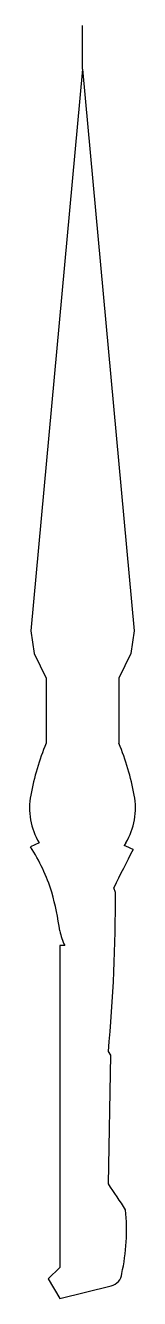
# Model space of a CAD drawing. Header units: millimetres. Extents: x -31 to 31, y -361 to 375.
import ezdxf

# ---------------------------------------------------------------- set-up
doc = ezdxf.new("R2010")
doc.units = ezdxf.units.MM
doc.layers.get('0').update_dxf_attribs({"linetype": 'CONTINUOUS'})

msp = doc.modelspace()

# ---------------------------------------------------------------- linework, layer by layer
for p, q in [((0, 350), (0, 375.34)), ((0, 350), (-30, 25)), ((0, 350), (30, 25)), ((-30, 25), (-28.02, 11.98)), ((30, 25), (28.02, 11.98)), ((-28.02, 11.98), (-21.18, -2.28)), ((28.02, 11.98), (21.18, -2.28)), ((-21.18, -2.28), (-21.18, -40)), ((21.18, -2.28), (21.18, -40)), ((-25.2, -97.59), (-30.21, -99.88)), ((25.2, -97.59), (24.23, -99.19)), ((19.12, -126.28), (18.22, -123.57)), ((-10.34, -157.06), (-13.16, -157.06)), ((-13.16, -157.06), (-13.16, -343.38)), ((16.48, -220.48), (15, -218.33)), ((15, -295), (16.48, -220.48)), ((-13.16, -343.38), (-20, -350)), ((-20, -350), (-13.16, -361.31)), ((-13.16, -361.31), (16.68, -354.01))]:
    msp.add_line(p, q)
for centre, radius, start, end in [((119.24, -97.59), 151.77, 157.69852, 169.52452), ((-119.24, -97.59), 151.77, 10.47548, 22.30148), ((7.62, -77.67), 38.39, 168.47516, 211.25958), ((-7.62, -77.67), 38.39, -31.25958, 11.52484), ((-120.23, -158.34), 107.34, 17.42143, 33.00331), ((1099.14, -655.4), 1204.68, 152.62532, 153.80215), ((-3572.49, -8178.2), 8843.45, 65.965255, 66.001697), ((-187.17, -173.06), 175.72, 8.00386, 15.46441), ((-897.98, -131.35), 917.11, -5.44222, 0.31729), ((20.26, -142.16), 34.03, 190.89956, 205.97034), ((-245.78, -479.69), 319.56, 32.07368, 35.30645), ((-90.1, -321.58), 115.68, -12.62257, 5.74652), ((14.77, -346.2), 8.04, 283.73538, 355.29259)]:
    msp.add_arc(centre, radius, start, end)

doc.saveas('drawing.dxf')
